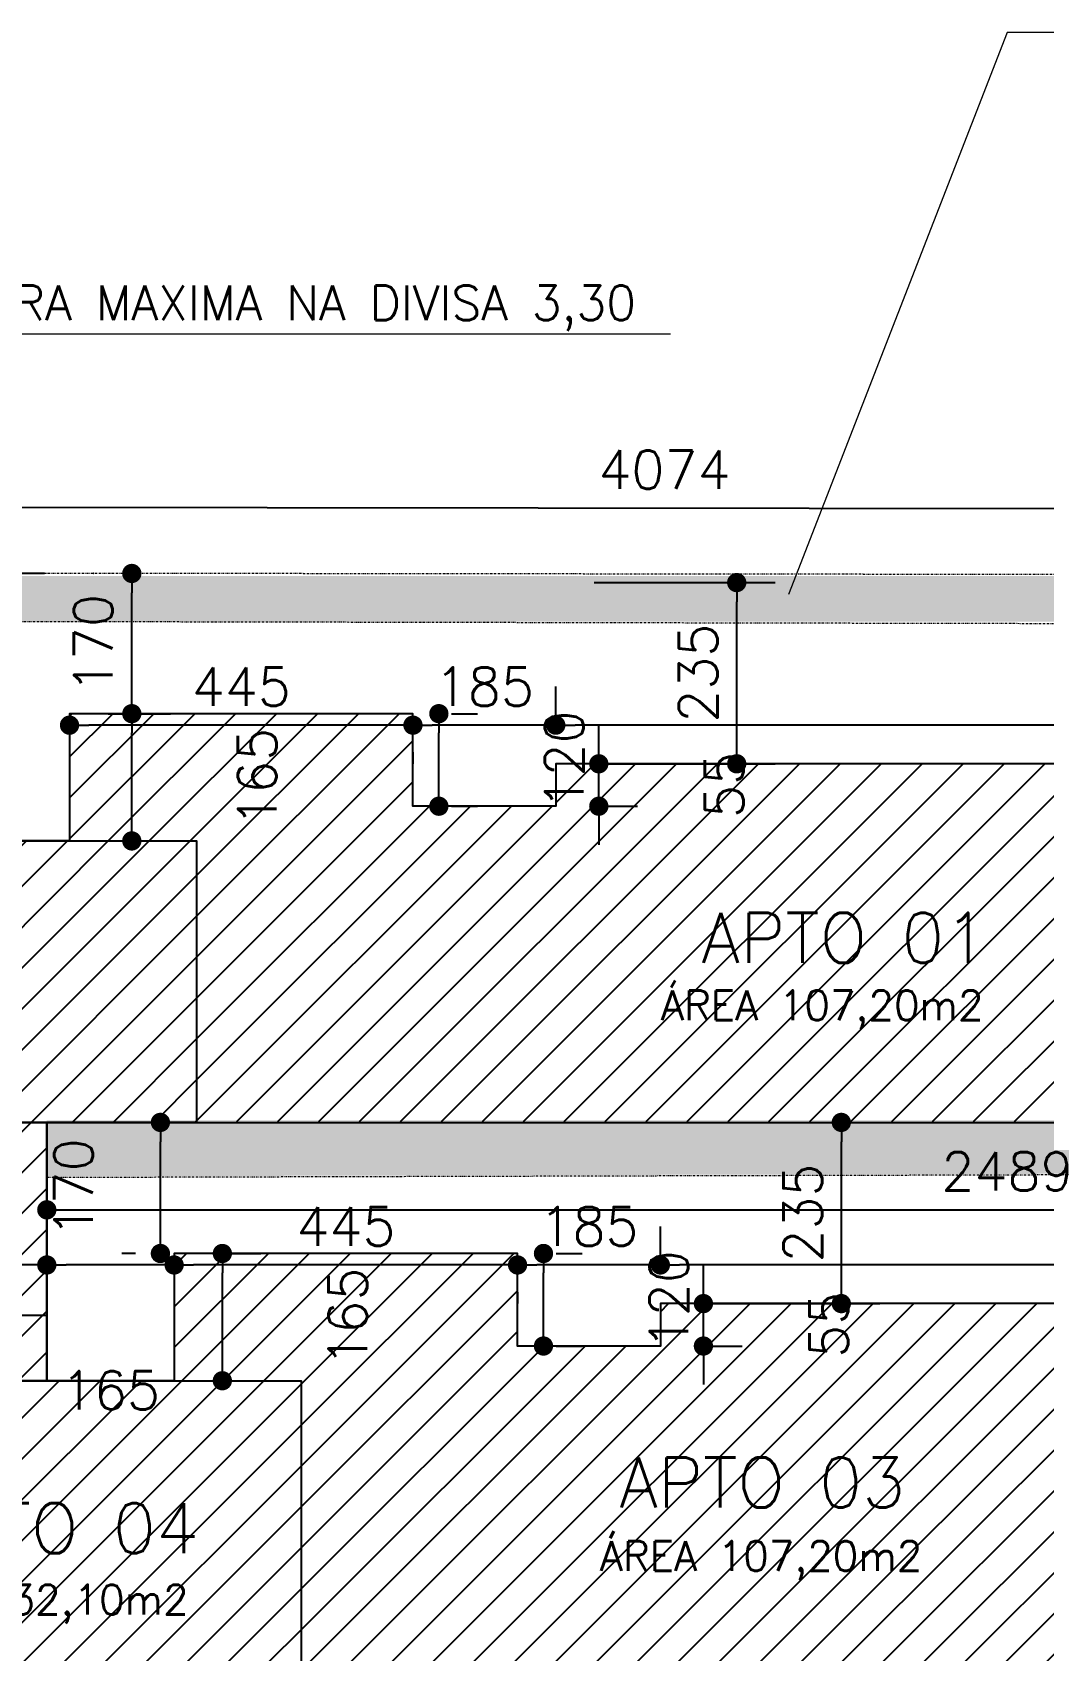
# Model space of a CAD drawing. Header units: inches. Extents: x 580771 to 672494, y 7715997 to 7829530.
# Drawn here: x 664153.6 to 664415.6, y 7721301.3 to 7721721 of the extents above; entities that cross this region are included whole.
import ezdxf

# ---------------------------------------------------------------- set-up
doc = ezdxf.new("R2010")
doc.units = ezdxf.units.IN
doc.header["$MEASUREMENT"] = 0
doc.header["$PDMODE"] = 2
doc.linetypes.add('DASHDOTX2', pattern=[2, 1, -0.5, 0, -0.5])
doc.linetypes.add('DASHED2', pattern=[0.375, 0.25, -0.125])
for name, color, linetype in [('02', 2, 'Continuous'), ('1-ARQ-1', 1, 'Continuous'), ('Layer1', 1, 'Continuous'), ('Layer3', 3, 'Continuous'), ('NIVEL', 2, 'Continuous'), ('parede', 6, 'Continuous'), ('VEGETAÇÃO1', 96, 'Continuous')]:
    doc.layers.add(name, color=color, linetype=linetype)
doc.layers.add('LINHAS FINAS', color=1, linetype='Continuous', lineweight=9)
doc.layers.add('MURO', color=3, linetype='Continuous', lineweight=0)
doc.styles.add('R80E50', font='romans.shx', dxfattribs={"height": 10})
doc.dimstyles.new('Copy of ARQ50 ESV1-250', dxfattribs={"dimscale": 50, "dimtxt": 10, "dimasz": 0.1, "dimexe": 0.2, "dimexo": 0.2, "dimgap": 0.1, "dimtad": 1, "dimdec": 0, "dimlfac": 5, "dimzin": 12, "dimdsep": 46, "dimtxsty": 'R80E50', "dimblk1": 'DOT', "dimblk2": 'DOT', "dimsah": 1, "dimcen": 0.4, "dimclrd": 15, "dimclre": 15, "dimclrt": 3, "dimadec": 0, "dimazin": 0, "dimtfac": 1, "dimtdec": 0, "dimtmove": 2, "dimatfit": 3, "dimldrblk": 'DOT', "dimfxl": 0.2, "dimtolj": 1, "dimtzin": 12, "dimarcsym": 0})
pattern_1 = [(37.5, (530281.7281, 6177069.072), (-0.0629933581, 1.926823769), [0, -1.52, 0, -1.7, 0, -1.625]), (7.5, (530281.728, 6177069.072), (1.7697767053, 2.8221460652), [0, -0.82, 0, -1.37, 0, -0.525]), (327.5, (530280.4981, 6177069.072), (3.1141418618, 0.0056590535), [0, -0.5, 0, -1.8, 0, -2.35]), (317.5, (530280.498, 6177069.072), (3.0061266046, 0.877675565), [0, -0.25, 0, -1.18, 0, -1.35])]
pattern_2 = [(45, (530281.728, 6177069.072), (-5.30330086, 5.30330086), [])]

# ---------------------------------------------------------------- blocks, each defined once
blk = doc.blocks.new('_DOT')
at = {"color": 0, "linetype": 'ByBlock'}
blk.add_line((-0.5, 0), (-1, 0), dxfattribs=at)
at = {"color": 0, "linetype": 'ByBlock', "const_width": 0.5}
blk.add_lwpolyline([(-0.25, 0, 1), (0.25, 0, 1)], format="xyb", close=True, dxfattribs=at)
blk = doc.blocks.new('*D1429')
at = {"layer": 'Defpoints', "color": 0, "transparency": 16777216}
for p in [(663910, 7721598.11), (663909.98, 7721581.03), (664724.71, 7721580.06)]:
    blk.add_point(p, dxfattribs=at)
at = {"layer": 'NIVEL', "color": 15, "lineweight": -2, "transparency": 16777216}
for p, q in [((663909.99, 7721591.03), (663910.01, 7721608.11)), ((664724.73, 7721590.06), (664724.75, 7721607.14)), ((664719.73, 7721597.15), (663915, 7721598.11))]:
    blk.add_line(p, q, dxfattribs=at)
at = {"layer": 'NIVEL', "color": 15, "lineweight": -2, "transparency": 16777216, "xscale": 5, "yscale": 5, "zscale": 5}
for p, rotation in [((663910, 7721598.11), 179.9317308665628), ((664724.73, 7721597.14), 359.9317308665628)]:
    blk.add_blockref('_DOT', p, dxfattribs=dict(at, rotation=rotation))
at = {"layer": 'NIVEL', "color": 3, "transparency": 16777216, "insert": (664317.38, 7721607.63), "char_height": 10, "attachment_point": 5, "rotation": 359.9317, "style": 'R80E50'}
blk.add_mtext('\\A1;4074', dxfattribs=at)
blk = doc.blocks.new('*D1444')
at = {"layer": 'Defpoints', "color": 0, "transparency": 16777216}
for p in [(664316.32, 7721401.36), (664316.32, 7721391.34), (664649.32, 7721391.34)]:
    blk.add_point(p, dxfattribs=at)
at = {"layer": 'NIVEL', "color": 15, "lineweight": -2, "transparency": 16777216}
for p, q in [((664316.32, 7721401.34), (664316.32, 7721411.36)), ((664649.32, 7721401.34), (664649.32, 7721411.36)), ((664644.32, 7721401.36), (664321.32, 7721401.36))]:
    blk.add_line(p, q, dxfattribs=at)
at = {"layer": 'NIVEL', "color": 15, "lineweight": -2, "transparency": 16777216, "xscale": 5, "yscale": 5, "zscale": 5, "rotation": 180}
blk.add_blockref('_DOT', (664316.32, 7721401.36), dxfattribs=at)
at = {"layer": 'NIVEL', "color": 15, "lineweight": -2, "transparency": 16777216, "xscale": 5, "yscale": 5, "zscale": 5}
blk.add_blockref('_DOT', (664649.32, 7721401.36), dxfattribs=at)
at = {"layer": 'NIVEL', "color": 3, "transparency": 16777216, "insert": (664482.82, 7721411.36), "char_height": 10, "attachment_point": 5, "style": 'R80E50'}
blk.add_mtext('\\A1;1665', dxfattribs=at)
blk = doc.blocks.new('*D1445')
at = {"layer": 'Defpoints', "color": 0, "transparency": 16777216}
for p in [(664279.32, 7721404.34), (664279.32, 7721401.36), (664316.32, 7721391.34)]:
    blk.add_point(p, dxfattribs=at)
at = {"layer": 'NIVEL', "color": 15, "lineweight": -2, "transparency": 16777216}
for p, q in [((664316.32, 7721401.34), (664316.32, 7721411.36)), ((664311.32, 7721401.36), (664284.32, 7721401.36)), ((664279.32, 7721394.34), (664279.32, 7721391.36))]:
    blk.add_line(p, q, dxfattribs=at)
at = {"layer": 'NIVEL', "color": 15, "lineweight": -2, "transparency": 16777216, "xscale": 5, "yscale": 5, "zscale": 5, "rotation": 180}
blk.add_blockref('_DOT', (664279.32, 7721401.36), dxfattribs=at)
at = {"layer": 'NIVEL', "color": 15, "lineweight": -2, "transparency": 16777216, "xscale": 5, "yscale": 5, "zscale": 5}
blk.add_blockref('_DOT', (664316.32, 7721401.36), dxfattribs=at)
at = {"layer": 'NIVEL', "color": 3, "transparency": 16777216, "insert": (664297.82, 7721411.36), "char_height": 10, "attachment_point": 5, "style": 'R80E50'}
blk.add_mtext('\\A1;185', dxfattribs=at)
blk = doc.blocks.new('*D1446')
at = {"layer": 'Defpoints', "color": 0, "transparency": 16777216}
for p in [(664190.32, 7721404.34), (664279.32, 7721404.34), (664190.32, 7721401.36)]:
    blk.add_point(p, dxfattribs=at)
at = {"layer": 'NIVEL', "color": 15, "lineweight": -2, "transparency": 16777216}
for p, q in [((664274.32, 7721401.36), (664195.32, 7721401.36)), ((664190.32, 7721394.34), (664190.32, 7721391.36)), ((664279.32, 7721394.34), (664279.32, 7721391.36))]:
    blk.add_line(p, q, dxfattribs=at)
at = {"layer": 'NIVEL', "color": 15, "lineweight": -2, "transparency": 16777216, "xscale": 5, "yscale": 5, "zscale": 5, "rotation": 180}
blk.add_blockref('_DOT', (664190.32, 7721401.36), dxfattribs=at)
at = {"layer": 'NIVEL', "color": 15, "lineweight": -2, "transparency": 16777216, "xscale": 5, "yscale": 5, "zscale": 5}
blk.add_blockref('_DOT', (664279.32, 7721401.36), dxfattribs=at)
at = {"layer": 'NIVEL', "color": 3, "transparency": 16777216, "insert": (664234.82, 7721411.36), "char_height": 10, "attachment_point": 5, "style": 'R80E50'}
blk.add_mtext('\\A1;445', dxfattribs=at)
blk = doc.blocks.new('*D1447')
at = {"layer": 'Defpoints', "color": 0, "transparency": 16777216}
for p in [(664157.32, 7721404.34), (664190.32, 7721404.34), (664157.32, 7721401.36)]:
    blk.add_point(p, dxfattribs=at)
at = {"layer": 'NIVEL', "color": 15, "lineweight": -2, "transparency": 16777216}
for p, q in [((664185.32, 7721401.36), (664162.32, 7721401.36)), ((664157.32, 7721394.34), (664157.32, 7721391.36)), ((664190.32, 7721394.34), (664190.32, 7721391.36))]:
    blk.add_line(p, q, dxfattribs=at)
at = {"layer": 'NIVEL', "color": 15, "lineweight": -2, "transparency": 16777216, "xscale": 5, "yscale": 5, "zscale": 5, "rotation": 180}
blk.add_blockref('_DOT', (664157.32, 7721401.36), dxfattribs=at)
at = {"layer": 'NIVEL', "color": 15, "lineweight": -2, "transparency": 16777216, "xscale": 5, "yscale": 5, "zscale": 5}
blk.add_blockref('_DOT', (664190.32, 7721401.36), dxfattribs=at)
at = {"layer": 'NIVEL', "color": 3, "transparency": 16777216, "insert": (664173.82, 7721368.86), "char_height": 10, "attachment_point": 5, "style": 'R80E50'}
blk.add_mtext('\\A1;165', dxfattribs=at)
blk = doc.blocks.new('*D1448')
at = {"layer": 'Defpoints', "color": 0, "transparency": 16777216}
for p in [(664057.32, 7721404.34), (664157.32, 7721404.34), (664057.32, 7721401.36)]:
    blk.add_point(p, dxfattribs=at)
at = {"layer": 'NIVEL', "color": 15, "lineweight": -2, "transparency": 16777216}
for p, q in [((664152.32, 7721401.36), (664062.32, 7721401.36)), ((664057.32, 7721394.34), (664057.32, 7721391.36)), ((664157.32, 7721394.34), (664157.32, 7721391.36))]:
    blk.add_line(p, q, dxfattribs=at)
at = {"layer": 'NIVEL', "color": 15, "lineweight": -2, "transparency": 16777216, "xscale": 5, "yscale": 5, "zscale": 5, "rotation": 180}
blk.add_blockref('_DOT', (664057.32, 7721401.36), dxfattribs=at)
at = {"layer": 'NIVEL', "color": 15, "lineweight": -2, "transparency": 16777216, "xscale": 5, "yscale": 5, "zscale": 5}
blk.add_blockref('_DOT', (664157.32, 7721401.36), dxfattribs=at)
at = {"layer": 'NIVEL', "color": 3, "transparency": 16777216, "insert": (664107.32, 7721411.36), "char_height": 10, "attachment_point": 5, "style": 'R80E50'}
blk.add_mtext('\\A1;500', dxfattribs=at)
blk = doc.blocks.new('*D1451')
at = {"layer": 'Defpoints', "color": 0, "transparency": 16777216}
for p in [(664186.76, 7721438.34), (664190.32, 7721438.34), (664190.32, 7721404.34)]:
    blk.add_point(p, dxfattribs=at)
at = {"layer": 'NIVEL', "color": 15, "lineweight": -2, "transparency": 16777216}
for p, q in [((664180.32, 7721438.34), (664176.76, 7721438.34)), ((664186.76, 7721409.34), (664186.76, 7721433.34)), ((664180.32, 7721404.34), (664176.76, 7721404.34))]:
    blk.add_line(p, q, dxfattribs=at)
at = {"layer": 'NIVEL', "color": 15, "lineweight": -2, "transparency": 16777216, "xscale": 5, "yscale": 5, "zscale": 5}
for p, rotation in [((664186.76, 7721438.34), 90), ((664186.76, 7721404.34), 270)]:
    blk.add_blockref('_DOT', p, dxfattribs=dict(at, rotation=rotation))
at = {"layer": 'NIVEL', "color": 3, "transparency": 16777216, "insert": (664164.26, 7721421.34), "char_height": 10, "attachment_point": 5, "rotation": 90, "style": 'R80E50'}
blk.add_mtext('\\A1;170', dxfattribs=at)
blk = doc.blocks.new('*D1452')
at = {"layer": 'Defpoints', "color": 0, "transparency": 16777216}
for p in [(664316.32, 7721438.34), (664363.22, 7721438.34), (664316.32, 7721391.34)]:
    blk.add_point(p, dxfattribs=at)
at = {"layer": 'NIVEL', "color": 15, "lineweight": -2, "transparency": 16777216}
for p, q in [((664326.32, 7721438.34), (664373.22, 7721438.34)), ((664363.22, 7721396.34), (664363.22, 7721433.34)), ((664326.32, 7721391.34), (664373.22, 7721391.34))]:
    blk.add_line(p, q, dxfattribs=at)
at = {"layer": 'NIVEL', "color": 15, "lineweight": -2, "transparency": 16777216, "xscale": 5, "yscale": 5, "zscale": 5}
for p, rotation in [((664363.22, 7721438.34), 90), ((664363.22, 7721391.34), 270)]:
    blk.add_blockref('_DOT', p, dxfattribs=dict(at, rotation=rotation))
at = {"layer": 'NIVEL', "color": 3, "transparency": 16777216, "insert": (664353.22, 7721414.84), "char_height": 10, "attachment_point": 5, "rotation": 90, "style": 'R80E50'}
blk.add_mtext('\\A1;235', dxfattribs=at)
blk = doc.blocks.new('*D1453')
at = {"layer": 'Defpoints', "color": 0, "transparency": 16777216}
for p in [(664316.32, 7721391.34), (664327.48, 7721391.34), (664316.32, 7721380.34)]:
    blk.add_point(p, dxfattribs=at)
at = {"layer": 'NIVEL', "color": 15, "lineweight": -2, "transparency": 16777216}
for p, q in [((664327.48, 7721396.34), (664327.48, 7721401.34)), ((664326.32, 7721391.34), (664337.48, 7721391.34)), ((664327.48, 7721380.34), (664327.48, 7721391.34)), ((664326.32, 7721380.34), (664337.48, 7721380.34)), ((664327.48, 7721375.34), (664327.48, 7721370.34))]:
    blk.add_line(p, q, dxfattribs=at)
at = {"layer": 'NIVEL', "color": 15, "lineweight": -2, "transparency": 16777216, "xscale": 5, "yscale": 5, "zscale": 5}
for p, rotation in [((664327.48, 7721391.34), 270), ((664327.48, 7721380.34), 90)]:
    blk.add_blockref('_DOT', p, dxfattribs=dict(at, rotation=rotation))
at = {"layer": 'NIVEL', "color": 3, "transparency": 16777216, "insert": (664359.98, 7721385.84), "char_height": 10, "attachment_point": 5, "rotation": 90, "style": 'R80E50'}
blk.add_mtext('\\A1;55', dxfattribs=at)
blk = doc.blocks.new('*D1454')
at = {"layer": 'Defpoints', "color": 0, "transparency": 16777216}
for p in [(664279.32, 7721404.34), (664286.03, 7721404.34), (664279.32, 7721380.34)]:
    blk.add_point(p, dxfattribs=at)
at = {"layer": 'NIVEL', "color": 15, "lineweight": -2, "transparency": 16777216}
for p, q in [((664289.32, 7721404.34), (664296.03, 7721404.34)), ((664286.03, 7721385.34), (664286.03, 7721399.34)), ((664289.32, 7721380.34), (664296.03, 7721380.34))]:
    blk.add_line(p, q, dxfattribs=at)
at = {"layer": 'NIVEL', "color": 15, "lineweight": -2, "transparency": 16777216, "xscale": 5, "yscale": 5, "zscale": 5}
for p, rotation in [((664286.03, 7721404.34), 90), ((664286.03, 7721380.34), 270)]:
    blk.add_blockref('_DOT', p, dxfattribs=dict(at, rotation=rotation))
at = {"layer": 'NIVEL', "color": 3, "transparency": 16777216, "insert": (664318.53, 7721392.34), "char_height": 10, "attachment_point": 5, "rotation": 90, "style": 'R80E50'}
blk.add_mtext('\\A1;120', dxfattribs=at)
blk = doc.blocks.new('*D1455')
at = {"layer": 'Defpoints', "color": 0, "transparency": 16777216}
for p in [(664190.32, 7721404.34), (664202.81, 7721404.34), (664190.32, 7721371.34)]:
    blk.add_point(p, dxfattribs=at)
at = {"layer": 'NIVEL', "color": 15, "lineweight": -2, "transparency": 16777216}
for p, q in [((664200.32, 7721404.34), (664212.81, 7721404.34)), ((664202.81, 7721376.34), (664202.81, 7721399.34)), ((664200.32, 7721371.34), (664212.81, 7721371.34))]:
    blk.add_line(p, q, dxfattribs=at)
at = {"layer": 'NIVEL', "color": 15, "lineweight": -2, "transparency": 16777216, "xscale": 5, "yscale": 5, "zscale": 5}
for p, rotation in [((664202.81, 7721404.34), 90), ((664202.81, 7721371.34), 270)]:
    blk.add_blockref('_DOT', p, dxfattribs=dict(at, rotation=rotation))
at = {"layer": 'NIVEL', "color": 3, "transparency": 16777216, "insert": (664235.31, 7721387.84), "char_height": 10, "attachment_point": 5, "rotation": 90, "style": 'R80E50'}
blk.add_mtext('\\A1;165', dxfattribs=at)
blk = doc.blocks.new('*D1466')
at = {"layer": 'Defpoints', "color": 0, "transparency": 16777216}
for p in [(664130.21, 7721580.76), (664130.21, 7721511.34), (664146.71, 7721511.34)]:
    blk.add_point(p, dxfattribs=at)
at = {"layer": 'NIVEL', "color": 15, "lineweight": -2, "transparency": 16777216}
for p, q in [((664140.21, 7721580.76), (664156.71, 7721580.76)), ((664146.71, 7721575.76), (664146.71, 7721516.34)), ((664140.21, 7721511.34), (664156.71, 7721511.34))]:
    blk.add_line(p, q, dxfattribs=at)
at = {"layer": 'NIVEL', "color": 15, "lineweight": -2, "transparency": 16777216, "xscale": 5, "yscale": 5, "zscale": 5}
for p, rotation in [((664146.71, 7721580.76), 90), ((664146.71, 7721511.34), 270)]:
    blk.add_blockref('_DOT', p, dxfattribs=dict(at, rotation=rotation))
at = {"layer": 'NIVEL', "color": 3, "transparency": 16777216, "insert": (664136.71, 7721546.05), "char_height": 10, "attachment_point": 5, "rotation": 90, "style": 'R80E50'}
blk.add_mtext('\\A1;335', dxfattribs=at)
blk = doc.blocks.new('*D1467')
at = {"layer": 'Defpoints', "color": 0, "transparency": 16777216}
for p in [(664163.21, 7721544.34), (664179.35, 7721544.34), (664163.21, 7721511.34)]:
    blk.add_point(p, dxfattribs=at)
at = {"layer": 'NIVEL', "color": 15, "lineweight": -2, "transparency": 16777216}
for p, q in [((664173.21, 7721544.34), (664189.35, 7721544.34)), ((664179.35, 7721516.34), (664179.35, 7721539.34)), ((664173.21, 7721511.34), (664189.35, 7721511.34))]:
    blk.add_line(p, q, dxfattribs=at)
at = {"layer": 'NIVEL', "color": 15, "lineweight": -2, "transparency": 16777216, "xscale": 5, "yscale": 5, "zscale": 5}
for p, rotation in [((664179.35, 7721544.34), 90), ((664179.35, 7721511.34), 270)]:
    blk.add_blockref('_DOT', p, dxfattribs=dict(at, rotation=rotation))
at = {"layer": 'NIVEL', "color": 3, "transparency": 16777216, "insert": (664211.85, 7721527.84), "char_height": 10, "attachment_point": 5, "rotation": 90, "style": 'R80E50'}
blk.add_mtext('\\A1;165', dxfattribs=at)
blk = doc.blocks.new('*D1468')
at = {"layer": 'Defpoints', "color": 0, "transparency": 16777216}
for p in [(664179.35, 7721580.71), (664179.39, 7721580.71), (664163.21, 7721544.34)]:
    blk.add_point(p, dxfattribs=at)
at = {"layer": 'NIVEL', "color": 15, "lineweight": -2, "transparency": 16777216}
for p, q in [((664169.39, 7721580.71), (664169.35, 7721580.71)), ((664179.35, 7721549.34), (664179.35, 7721575.71)), ((664173.21, 7721544.34), (664189.35, 7721544.34))]:
    blk.add_line(p, q, dxfattribs=at)
at = {"layer": 'NIVEL', "color": 15, "lineweight": -2, "transparency": 16777216, "xscale": 5, "yscale": 5, "zscale": 5}
for p, rotation in [((664179.35, 7721580.71), 90), ((664179.35, 7721544.34), 270)]:
    blk.add_blockref('_DOT', p, dxfattribs=dict(at, rotation=rotation))
at = {"layer": 'NIVEL', "color": 3, "transparency": 16777216, "insert": (664169.35, 7721562.52), "char_height": 10, "attachment_point": 5, "rotation": 90, "style": 'R80E50'}
blk.add_mtext('\\A1;170', dxfattribs=at)
blk = doc.blocks.new('*D1469')
at = {"layer": 'Defpoints', "color": 0, "transparency": 16777216}
for p in [(664157.32, 7721438.34), (664655.21, 7721438.34), (664655.21, 7721415.66)]:
    blk.add_point(p, dxfattribs=at)
at = {"layer": 'NIVEL', "color": 15, "lineweight": -2, "transparency": 16777216}
for p, q in [((664157.32, 7721428.34), (664157.32, 7721405.66)), ((664655.21, 7721428.34), (664655.21, 7721405.66)), ((664162.32, 7721415.66), (664650.21, 7721415.66))]:
    blk.add_line(p, q, dxfattribs=at)
at = {"layer": 'NIVEL', "color": 15, "lineweight": -2, "transparency": 16777216, "xscale": 5, "yscale": 5, "zscale": 5, "rotation": 180}
blk.add_blockref('_DOT', (664157.32, 7721415.66), dxfattribs=at)
at = {"layer": 'NIVEL', "color": 15, "lineweight": -2, "transparency": 16777216, "xscale": 5, "yscale": 5, "zscale": 5}
blk.add_blockref('_DOT', (664655.21, 7721415.66), dxfattribs=at)
at = {"layer": 'NIVEL', "color": 3, "transparency": 16777216, "insert": (664406.26, 7721425.66), "char_height": 10, "attachment_point": 5, "style": 'R80E50'}
blk.add_mtext('\\A1;2489', dxfattribs=at)
blk = doc.blocks.new('*D1472')
at = {"layer": 'Defpoints', "color": 0, "transparency": 16777216}
for p in [(664289.21, 7721541.36), (664289.21, 7721531.34), (664622.21, 7721531.34)]:
    blk.add_point(p, dxfattribs=at)
at = {"layer": 'NIVEL', "color": 15, "lineweight": -2, "transparency": 16777216}
for p, q in [((664289.21, 7721541.34), (664289.21, 7721551.36)), ((664622.21, 7721541.34), (664622.21, 7721551.36)), ((664617.21, 7721541.36), (664294.21, 7721541.36))]:
    blk.add_line(p, q, dxfattribs=at)
at = {"layer": 'NIVEL', "color": 15, "lineweight": -2, "transparency": 16777216, "xscale": 5, "yscale": 5, "zscale": 5, "rotation": 180}
blk.add_blockref('_DOT', (664289.21, 7721541.36), dxfattribs=at)
at = {"layer": 'NIVEL', "color": 15, "lineweight": -2, "transparency": 16777216, "xscale": 5, "yscale": 5, "zscale": 5}
blk.add_blockref('_DOT', (664622.21, 7721541.36), dxfattribs=at)
at = {"layer": 'NIVEL', "color": 3, "transparency": 16777216, "insert": (664455.71, 7721551.36), "char_height": 10, "attachment_point": 5, "style": 'R80E50'}
blk.add_mtext('\\A1;1665', dxfattribs=at)
blk = doc.blocks.new('*D1473')
at = {"layer": 'Defpoints', "color": 0, "transparency": 16777216}
for p in [(664252.21, 7721544.34), (664252.21, 7721541.36), (664289.21, 7721531.34)]:
    blk.add_point(p, dxfattribs=at)
at = {"layer": 'NIVEL', "color": 15, "lineweight": -2, "transparency": 16777216}
for p, q in [((664289.21, 7721541.34), (664289.21, 7721551.36)), ((664284.21, 7721541.36), (664257.21, 7721541.36)), ((664252.21, 7721534.34), (664252.21, 7721531.36))]:
    blk.add_line(p, q, dxfattribs=at)
at = {"layer": 'NIVEL', "color": 15, "lineweight": -2, "transparency": 16777216, "xscale": 5, "yscale": 5, "zscale": 5, "rotation": 180}
blk.add_blockref('_DOT', (664252.21, 7721541.36), dxfattribs=at)
at = {"layer": 'NIVEL', "color": 15, "lineweight": -2, "transparency": 16777216, "xscale": 5, "yscale": 5, "zscale": 5}
blk.add_blockref('_DOT', (664289.21, 7721541.36), dxfattribs=at)
at = {"layer": 'NIVEL', "color": 3, "transparency": 16777216, "insert": (664270.71, 7721551.36), "char_height": 10, "attachment_point": 5, "style": 'R80E50'}
blk.add_mtext('\\A1;185', dxfattribs=at)
blk = doc.blocks.new('*D1474')
at = {"layer": 'Defpoints', "color": 0, "transparency": 16777216}
for p in [(664163.21, 7721544.34), (664163.21, 7721541.36), (664252.21, 7721544.34)]:
    blk.add_point(p, dxfattribs=at)
at = {"layer": 'NIVEL', "color": 15, "lineweight": -2, "transparency": 16777216}
for p, q in [((664247.21, 7721541.36), (664168.21, 7721541.36)), ((664163.21, 7721534.34), (664163.21, 7721531.36)), ((664252.21, 7721534.34), (664252.21, 7721531.36))]:
    blk.add_line(p, q, dxfattribs=at)
at = {"layer": 'NIVEL', "color": 15, "lineweight": -2, "transparency": 16777216, "xscale": 5, "yscale": 5, "zscale": 5, "rotation": 180}
blk.add_blockref('_DOT', (664163.21, 7721541.36), dxfattribs=at)
at = {"layer": 'NIVEL', "color": 15, "lineweight": -2, "transparency": 16777216, "xscale": 5, "yscale": 5, "zscale": 5}
blk.add_blockref('_DOT', (664252.21, 7721541.36), dxfattribs=at)
at = {"layer": 'NIVEL', "color": 3, "transparency": 16777216, "insert": (664207.71, 7721551.36), "char_height": 10, "attachment_point": 5, "style": 'R80E50'}
blk.add_mtext('\\A1;445', dxfattribs=at)
blk = doc.blocks.new('*D1477')
at = {"layer": 'Defpoints', "color": 0, "transparency": 16777216}
for p in [(664289.21, 7721578.34), (664336.11, 7721578.34), (664289.21, 7721531.34)]:
    blk.add_point(p, dxfattribs=at)
at = {"layer": 'NIVEL', "color": 15, "lineweight": -2, "transparency": 16777216}
for p, q in [((664299.21, 7721578.34), (664346.11, 7721578.34)), ((664336.11, 7721536.34), (664336.11, 7721573.34)), ((664299.21, 7721531.34), (664346.11, 7721531.34))]:
    blk.add_line(p, q, dxfattribs=at)
at = {"layer": 'NIVEL', "color": 15, "lineweight": -2, "transparency": 16777216, "xscale": 5, "yscale": 5, "zscale": 5}
for p, rotation in [((664336.11, 7721578.34), 90), ((664336.11, 7721531.34), 270)]:
    blk.add_blockref('_DOT', p, dxfattribs=dict(at, rotation=rotation))
at = {"layer": 'NIVEL', "color": 3, "transparency": 16777216, "insert": (664326.11, 7721554.84), "char_height": 10, "attachment_point": 5, "rotation": 90, "style": 'R80E50'}
blk.add_mtext('\\A1;235', dxfattribs=at)
blk = doc.blocks.new('*D1478')
at = {"layer": 'Defpoints', "color": 0, "transparency": 16777216}
for p in [(664289.21, 7721531.34), (664300.37, 7721531.34), (664289.21, 7721520.34)]:
    blk.add_point(p, dxfattribs=at)
at = {"layer": 'NIVEL', "color": 15, "lineweight": -2, "transparency": 16777216}
for p, q in [((664300.37, 7721536.34), (664300.37, 7721541.34)), ((664299.21, 7721531.34), (664310.37, 7721531.34)), ((664300.37, 7721520.34), (664300.37, 7721531.34)), ((664299.21, 7721520.34), (664310.37, 7721520.34)), ((664300.37, 7721515.34), (664300.37, 7721510.34))]:
    blk.add_line(p, q, dxfattribs=at)
at = {"layer": 'NIVEL', "color": 15, "lineweight": -2, "transparency": 16777216, "xscale": 5, "yscale": 5, "zscale": 5}
for p, rotation in [((664300.37, 7721531.34), 270), ((664300.37, 7721520.34), 90)]:
    blk.add_blockref('_DOT', p, dxfattribs=dict(at, rotation=rotation))
at = {"layer": 'NIVEL', "color": 3, "transparency": 16777216, "insert": (664332.87, 7721525.84), "char_height": 10, "attachment_point": 5, "rotation": 90, "style": 'R80E50'}
blk.add_mtext('\\A1;55', dxfattribs=at)
blk = doc.blocks.new('*D1479')
at = {"layer": 'Defpoints', "color": 0, "transparency": 16777216}
for p in [(664252.21, 7721544.34), (664258.92, 7721544.34), (664252.21, 7721520.34)]:
    blk.add_point(p, dxfattribs=at)
at = {"layer": 'NIVEL', "color": 15, "lineweight": -2, "transparency": 16777216}
for p, q in [((664262.21, 7721544.34), (664268.92, 7721544.34)), ((664258.92, 7721525.34), (664258.92, 7721539.34)), ((664262.21, 7721520.34), (664268.92, 7721520.34))]:
    blk.add_line(p, q, dxfattribs=at)
at = {"layer": 'NIVEL', "color": 15, "lineweight": -2, "transparency": 16777216, "xscale": 5, "yscale": 5, "zscale": 5}
for p, rotation in [((664258.92, 7721544.34), 90), ((664258.92, 7721520.34), 270)]:
    blk.add_blockref('_DOT', p, dxfattribs=dict(at, rotation=rotation))
at = {"layer": 'NIVEL', "color": 3, "transparency": 16777216, "insert": (664291.42, 7721532.34), "char_height": 10, "attachment_point": 5, "rotation": 90, "style": 'R80E50'}
blk.add_mtext('\\A1;120', dxfattribs=at)

msp = doc.modelspace()

# ---------------------------------------------------------------- hatches: boundary and pattern name
at = {"layer": '1-ARQ-1'}
h = msp.add_hatch(dxfattribs=at)
h.set_pattern_fill('ANSI31', color=256, scale=60, style=0)
h.set_pattern_definition(pattern_2)
h.paths.add_polyline_path([(664196.13, 7721511.34), (664020.21, 7721511.34), (664020.21, 7721438.34), (664157.319, 7721438.34), (664157.319, 7721438.599), (664196.13, 7721438.599)])
h.paths.add_polyline_path([(664130.21, 7721580.765), (664030.21, 7721580.765), (664030.21, 7721511.34), (664130.21, 7721511.34)])
h.paths.add_polyline_path([(664157.319, 7721438.34), (664057.319, 7721438.34), (664057.319, 7721371.34), (664157.319, 7721371.34)])
h.paths.add_polyline_path([(664223.239, 7721371.34), (664047.319, 7721371.34), (664047.319, 7721298.34), (664223.239, 7721298.34)])
h.paths.add_polyline_path([(664071.563, 7721462.404), (664161.31, 7721462.404), (664161.31, 7721476.963), (664071.563, 7721476.963)], flags=24)
h.paths.add_polyline_path([(664077.29, 7721477.379), (664166.742, 7721477.379), (664166.742, 7721496.879), (664077.29, 7721496.879)], flags=24)
h.paths.add_polyline_path([(664038.697, 7721521.333), (664128.444, 7721521.333), (664128.444, 7721535.892), (664038.697, 7721535.892)], flags=24)
h.paths.add_polyline_path([(664033.304, 7721537.161), (664119.042, 7721537.161), (664119.042, 7721556.661), (664033.304, 7721556.661)], flags=24)
h.paths.add_polyline_path([(664066.858, 7721388.604), (664156.605, 7721388.604), (664156.605, 7721403.162), (664066.858, 7721403.162)], flags=24)
h.paths.add_polyline_path([(664069.741, 7721407.114), (664159.193, 7721407.114), (664159.193, 7721426.614), (664069.741, 7721426.614)], flags=9)
h.paths.add_polyline_path([(664115.189, 7721306.403), (664204.936, 7721306.403), (664204.936, 7721320.962), (664115.189, 7721320.962)], flags=24)
h.paths.add_polyline_path([(664119.979, 7721323.353), (664210.05, 7721323.353), (664210.05, 7721342.853), (664119.979, 7721342.853)], flags=24)
h = msp.add_hatch(dxfattribs=at)
h.set_pattern_fill('ANSI31', color=256, scale=60, style=0)
h.set_pattern_definition(pattern_2)
h.paths.add_polyline_path([(664655.21, 7721494.34), (664622.21, 7721494.34), (664622.21, 7721531.34), (664289.21, 7721531.34), (664289.21, 7721520.34), (664252.21, 7721520.34), (664252.21, 7721544.34), (664163.21, 7721544.34), (664163.21, 7721511.34), (664196.13, 7721511.34), (664196.13, 7721438.599), (664655.21, 7721438.599)])
h.paths.add_polyline_path([(664314.54, 7721460.543), (664411.659, 7721460.543), (664411.659, 7721475.102), (664314.54, 7721475.102)], flags=24)
h.paths.add_polyline_path([(664324.333, 7721476.47), (664410.071, 7721476.47), (664410.071, 7721495.97), (664324.333, 7721495.97)], flags=24)
h = msp.add_hatch(dxfattribs=at)
h.set_pattern_fill('ANSI31', color=256, scale=60, style=0)
h.set_pattern_definition(pattern_2)
h.paths.add_polyline_path([(664682.319, 7721354.34), (664649.319, 7721354.34), (664649.319, 7721391.34), (664316.319, 7721391.34), (664316.319, 7721380.34), (664279.319, 7721380.34), (664279.319, 7721404.34), (664190.319, 7721404.34), (664190.319, 7721371.34), (664223.239, 7721371.34), (664223.239, 7721298.34), (664682.319, 7721298.34)])
h.paths.add_polyline_path([(664298.705, 7721317.715), (664395.824, 7721317.715), (664395.824, 7721332.274), (664298.705, 7721332.274)], flags=24)
h.paths.add_polyline_path([(664303.034, 7721335.213), (664392.486, 7721335.213), (664392.486, 7721354.713), (664303.034, 7721354.713)], flags=24)
at = {"layer": 'VEGETAÇÃO1'}
h = msp.add_hatch(dxfattribs=at)
h.set_pattern_fill('AR-SAND', color=256, style=0)
h.set_pattern_definition(pattern_1)
h.paths.add_polyline_path([(664724.713, 7721580.057), (664130.21, 7721580.057), (664130.21, 7721568.241), (664724.713, 7721568.241)])
h.paths.add_polyline_path([(664115.189, 7721306.403), (664204.936, 7721306.403), (664204.936, 7721320.962), (664115.189, 7721320.962)], flags=9)
h.paths.add_polyline_path([(664298.705, 7721317.715), (664395.824, 7721317.715), (664395.824, 7721332.274), (664298.705, 7721332.274)], flags=9)
h.paths.add_polyline_path([(664314.54, 7721460.543), (664411.659, 7721460.543), (664411.659, 7721475.102), (664314.54, 7721475.102)], flags=9)
h.paths.add_polyline_path([(664071.563, 7721462.404), (664161.31, 7721462.404), (664161.31, 7721476.963), (664071.563, 7721476.963)], flags=9)
h.paths.add_polyline_path([(664303.034, 7721335.213), (664392.486, 7721335.213), (664392.486, 7721354.713), (664303.034, 7721354.713)], flags=9)
h.paths.add_polyline_path([(664119.979, 7721323.353), (664210.05, 7721323.353), (664210.05, 7721342.853), (664119.979, 7721342.853)], flags=9)
h.paths.add_polyline_path([(664077.29, 7721477.379), (664166.742, 7721477.379), (664166.742, 7721496.879), (664077.29, 7721496.879)], flags=9)
h.paths.add_polyline_path([(664324.333, 7721476.47), (664410.071, 7721476.47), (664410.071, 7721495.97), (664324.333, 7721495.97)], flags=9)
h = msp.add_hatch(dxfattribs=at)
h.set_pattern_fill('AR-SAND', color=256, style=0)
h.set_pattern_definition(pattern_1)
h.paths.add_polyline_path([(664755.346, 7721425.606), (664649.229, 7721425.324), (664649.319, 7721391.34), (664649.319, 7721354.34), (664682.319, 7721354.34), (664682.319, 7721298.34), (664780.588, 7721298.34)])
h.paths.add_polyline_path([(664314.54, 7721460.543), (664411.659, 7721460.543), (664411.659, 7721475.102), (664314.54, 7721475.102)], flags=9)
h.paths.add_polyline_path([(664071.563, 7721462.404), (664161.31, 7721462.404), (664161.31, 7721476.963), (664071.563, 7721476.963)], flags=9)
h.paths.add_polyline_path([(664077.29, 7721477.379), (664166.742, 7721477.379), (664166.742, 7721496.879), (664077.29, 7721496.879)], flags=9)
h.paths.add_polyline_path([(664324.333, 7721476.47), (664410.071, 7721476.47), (664410.071, 7721495.97), (664324.333, 7721495.97)], flags=9)
h = msp.add_hatch(dxfattribs=at)
h.set_pattern_fill('AR-SAND', color=256, style=0)
h.set_pattern_definition([(37.5, (529352.4746, 6177069.3725), (-0.0629933581, 1.926823769), [0, -1.52, 0, -1.7, 0, -1.625]), (7.5, (529352.4746, 6177069.3725), (1.7697767053, 2.8221460652), [0, -0.82, 0, -1.37, 0, -0.525]), (327.5, (529351.2446, 6177069.3725), (3.1141418618, 0.0056590535), [0, -0.5, 0, -1.8, 0, -2.35]), (317.5, (529351.2446, 6177069.3725), (3.0061266046, 0.877675565), [0, -0.25, 0, -1.18, 0, -1.35])])
h.paths.add_polyline_path([(664752.769, 7721438.9), (664157.319, 7721438.9), (664157.319, 7721424.317), (664752.765, 7721425.9)])

# ---------------------------------------------------------------- linework, layer by layer
at = {"layer": 'Layer1', "linetype": 'DASHED2', "ltscale": 80}
msp.add_lwpolyline([(664057.319, 7721438.34), (664057.319, 7721388.34), (664157.319, 7721388.34), (664157.319, 7721438.34)], close=True, dxfattribs=at)
at = {"layer": 'LINHAS FINAS', "lineweight": 5}
for points in [[(664630.223, 7721721.041), (664406.236, 7721721.041), (664349.558, 7721575.226)], [(664318.986, 7721642.759), (664126.983, 7721642.759), (664080.12, 7721580.765)]]:
    msp.add_lwpolyline(points, dxfattribs=at)
at = {"layer": 'MURO', "color": 3, "linetype": 'DASHDOTX2', "ltscale": 0.5}
for p, q in [((664724.713, 7721580.057), (663730.82, 7721581.241)), ((664727.292, 7721567.054), (664130.21, 7721568.241)), ((664755.346, 7721425.606), (664157.319, 7721424.017))]:
    msp.add_line(p, q, dxfattribs=at)
msp.add_lwpolyline([(663909.977, 7721581.027), (663952.02, 7721298.34), (664780.588, 7721298.34), (664724.713, 7721580.057), (663909.977, 7721581.027)], dxfattribs=at)
msp.add_lwpolyline([(663909.977, 7721581.027), (663952.02, 7721298.34), (664780.588, 7721298.34), (664724.713, 7721580.057), (663909.977, 7721581.027)], dxfattribs=at)
at = {"layer": 'NIVEL'}
for points in [[(664020.21, 7721511.34), (664196.13, 7721511.34), (664196.13, 7721438.34), (664020.21, 7721438.34)], [(664057.319, 7721438.34), (664157.319, 7721438.34), (664157.319, 7721371.34), (664057.319, 7721371.34)], [(664047.319, 7721371.34), (664223.239, 7721371.34), (664223.239, 7721298.34), (664047.319, 7721298.34)]]:
    msp.add_lwpolyline(points, close=True, dxfattribs=at)
at = {"layer": 'parede'}
for points in [[(664622.21, 7721531.34), (664289.21, 7721531.34), (664289.21, 7721520.34), (664252.21, 7721520.34), (664252.21, 7721544.34), (664163.21, 7721544.34), (664163.21, 7721511.34), (664130.21, 7721511.34), (664130.21, 7721580.765)], [(664649.319, 7721391.34), (664316.319, 7721391.34), (664316.319, 7721380.34), (664279.319, 7721380.34), (664279.319, 7721404.34), (664190.319, 7721404.34), (664190.319, 7721371.34), (664157.319, 7721371.34), (664157.319, 7721438.34), (664655.21, 7721438.34)]]:
    msp.add_lwpolyline(points, dxfattribs=at)

# ---------------------------------------------------------------- texts
at = {"layer": '02', "style": 'R80E50'}
for s, insert, char_height, width, attachment_point in [('ALTURA MAXIMA NA DIVISA 3,30', (664310.009, 7721655.374), 9, 202.31557, 3), ('\\pt12.60002;{\\C2;ÁREA 107,20m2}', (664316.475, 7721462.478), 7.74, 106.36762, 7), ('\\pt12.60002;{\\C2;ÁREA 107,20m2}', (664300.64, 7721319.65), 7.74, 123.89427, 7), ('\\pt12.60002;{\\C2;ÁREA 32,10m2}', (664117.124, 7721308.338), 7.74, 89.57806, 7)]:
    msp.add_mtext(s, dxfattribs=dict(at, insert=insert, char_height=char_height, width=width, attachment_point=attachment_point))
at = {"layer": 'Layer3', "style": 'R80E50'}
for s, p in [('APTO 01', (664326.964, 7721479.72)), ('APTO 03', (664305.665, 7721338.463)), ('APTO 04', (664122.61, 7721326.603))]:
    msp.add_text(s, height=13, dxfattribs=at).set_placement(p)

# ---------------------------------------------------------------- dimensions: what is measured, and where the dimension line sits
at = {"layer": 'NIVEL'}
dim = msp.add_aligned_dim(p1=(664724.713, 7721580.057), p2=(663909.977, 7721581.027), distance=-17.085, dimstyle='Copy of ARQ50 ESV1-250', dxfattribs=at)
dim.commit()
dim.dimension.update_dxf_attribs({"geometry": '*D1429', "text_midpoint": (664317.377, 7721607.627)})
for base, p1, p2, text, picture, middle in [((664146.709, 7721511.34), (664130.21, 7721580.765), (664130.21, 7721511.34), '335', '*D1466', (664136.709, 7721546.052)), ((664179.352, 7721580.706), (664163.21, 7721544.34), (664179.385, 7721580.706), '170', '*D1468', (664169.352, 7721562.523))]:
    dim = msp.add_linear_dim(base=base, p1=p1, p2=p2, angle=90, text=text, dimstyle='Copy of ARQ50 ESV1-250', dxfattribs=at)
    dim.commit()
    dim.dimension.update_dxf_attribs({"geometry": picture, "text_midpoint": middle})
for base, p1, p2, picture, middle in [((664336.114, 7721578.34), (664289.21, 7721531.34), (664289.21, 7721578.34), '*D1477', (664326.114, 7721554.84)), ((664179.352, 7721544.34), (664163.21, 7721511.34), (664163.21, 7721544.34), '*D1467', (664211.852, 7721527.84)), ((664258.92, 7721544.34), (664252.21, 7721520.34), (664252.21, 7721544.34), '*D1479', (664291.42, 7721532.34)), ((664300.367, 7721531.34), (664289.21, 7721520.34), (664289.21, 7721531.34), '*D1478', (664332.867, 7721525.84)), ((664186.759, 7721438.34), (664190.319, 7721404.34), (664190.319, 7721438.34), '*D1451', (664164.259, 7721421.34)), ((664363.224, 7721438.34), (664316.319, 7721391.34), (664316.319, 7721438.34), '*D1452', (664353.224, 7721414.84)), ((664202.808, 7721404.34), (664190.319, 7721371.34), (664190.319, 7721404.34), '*D1455', (664235.308, 7721387.84)), ((664286.029, 7721404.34), (664279.319, 7721380.34), (664279.319, 7721404.34), '*D1454', (664318.529, 7721392.34)), ((664327.477, 7721391.34), (664316.319, 7721380.34), (664316.319, 7721391.34), '*D1453', (664359.977, 7721385.84))]:
    dim = msp.add_linear_dim(base=base, p1=p1, p2=p2, angle=90, dimstyle='Copy of ARQ50 ESV1-250', dxfattribs=at)
    dim.commit()
    dim.dimension.update_dxf_attribs({"geometry": picture, "text_midpoint": middle})
for base, p1, p2, picture, middle in [((664163.21, 7721541.355), (664252.21, 7721544.34), (664163.21, 7721544.34), '*D1474', (664207.71, 7721551.355)), ((664252.21, 7721541.355), (664289.21, 7721531.34), (664252.21, 7721544.34), '*D1473', (664270.71, 7721551.355)), ((664289.21, 7721541.355), (664622.21, 7721531.34), (664289.21, 7721531.34), '*D1472', (664455.71, 7721551.355)), ((664655.21, 7721415.664), (664157.319, 7721438.34), (664655.21, 7721438.34), '*D1469', (664406.264, 7721425.664)), ((664057.319, 7721401.355), (664157.319, 7721404.34), (664057.319, 7721404.34), '*D1448', (664107.319, 7721411.355)), ((664190.319, 7721401.355), (664279.319, 7721404.34), (664190.319, 7721404.34), '*D1446', (664234.819, 7721411.355)), ((664279.319, 7721401.355), (664316.319, 7721391.34), (664279.319, 7721404.34), '*D1445', (664297.819, 7721411.355)), ((664316.319, 7721401.355), (664649.319, 7721391.34), (664316.319, 7721391.34), '*D1444', (664482.819, 7721411.355)), ((664157.319, 7721401.355), (664190.319, 7721404.34), (664157.319, 7721404.34), '*D1447', (664173.819, 7721368.855))]:
    dim = msp.add_linear_dim(base=base, p1=p1, p2=p2, dimstyle='Copy of ARQ50 ESV1-250', dxfattribs=at)
    dim.commit()
    dim.dimension.update_dxf_attribs({"geometry": picture, "text_midpoint": middle})

doc.saveas('drawing.dxf')
